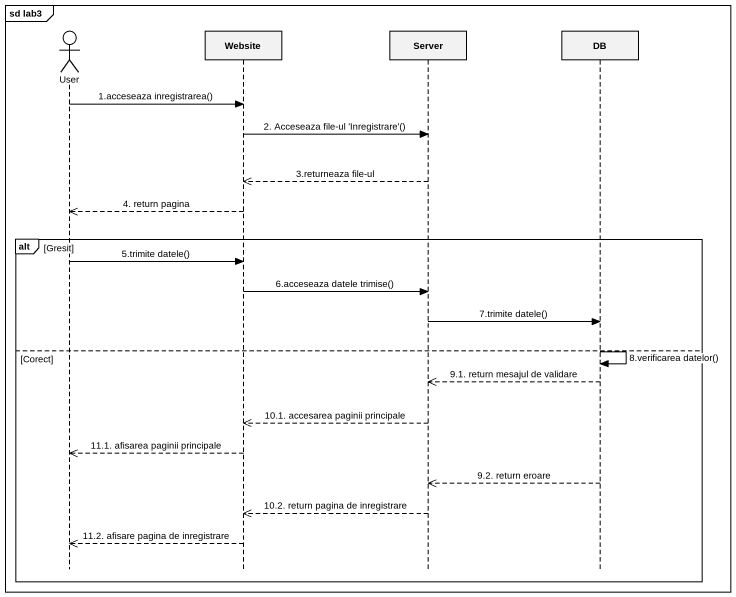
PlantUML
@startuml
mainframe sd lab3
hide footbox
actor User
participant Website
participant Server
participant DB

User -> Website : 1.acceseaza inregistrarea()
Website -> Server : 2. Acceseaza file-ul 'Inregistrare'()
Server -->> Website : 3.returneaza file-ul
Website -->> User : 4. return pagina
alt Gresit
  User -> Website : 5.trimite datele()
  Website -> Server : 6.acceseaza datele trimise()
  Server -> DB : 7.trimite datele()
else Corect
  DB -> DB : 8.verificarea datelor()
  DB -->> Server : 9.1. return mesajul de validare
  Server -->> Website : 10.1. accesarea paginii principale
  Website -->> User : 11.1. afisarea paginii principale
  DB -->> Server : 9.2. return eroare
  Server -->> Website : 10.2. return pagina de inregistrare
  Website -->> User : 11.2. afisare pagina de inregistrare
end
@enduml
